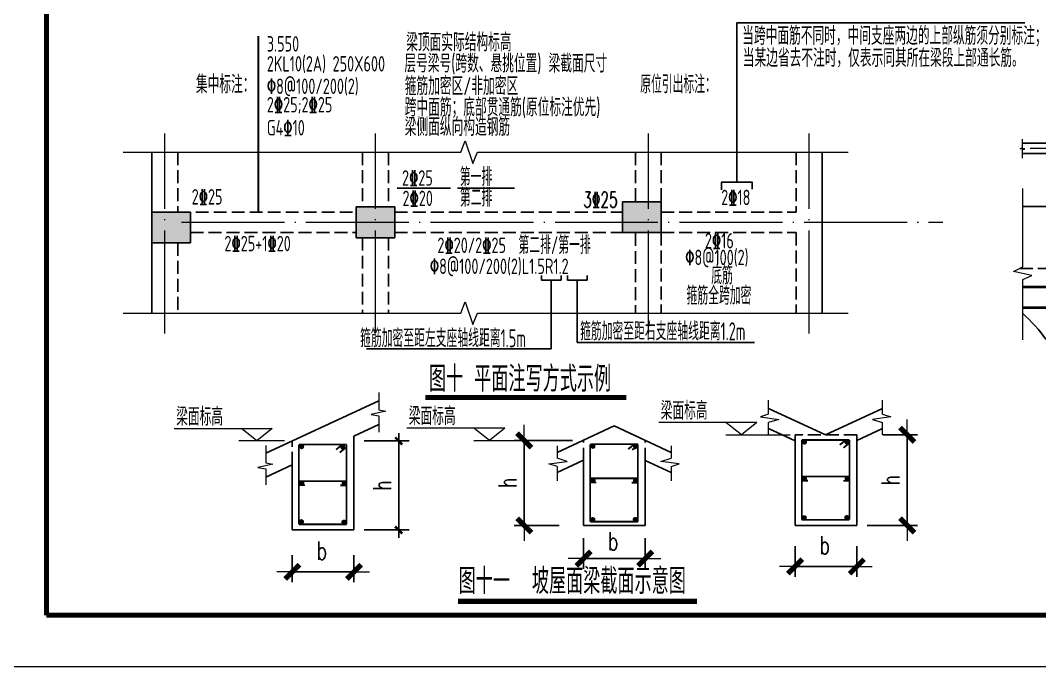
# Model space of a CAD drawing. Extents: x 3968514 to 5230306, y -516551 to -228246.
# Drawn here: x 4164713 to 4184520, y -359553 to -346999 of the extents above; entities that cross this region are included whole.
import ezdxf

# ---------------------------------------------------------------- set-up
doc = ezdxf.new("R2010")
doc.units = 0
doc.header["$LTSCALE"] = 1000
doc.header["$MEASUREMENT"] = 0
for name, pattern in [('3', [5, 3, -2]), ('DASH', [0.35, 0.25, -0.1]), ('DOTE', [2.42, 2, -0.2, 0.02, -0.2]), ('HIDDEN2', [4, 3, -1])]:
    doc.linetypes.add(name, pattern=pattern)
for name, color, linetype in [('BEAM_CON', 4, 'Continuous'), ('COLU', 7, 'Continuous'), ('PUB_TEXT', 7, 'Continuous'), ('REIN', 2, 'Continuous'), ('板截面', 4, 'Continuous'), ('柱', 4, 'Continuous'), ('梁__虚线', 4, '3'), ('梁截面', 4, 'Continuous'), ('水平标注', 140, 'Continuous'), ('水平钢筋', 140, 'Continuous')]:
    doc.layers.add(name, color=color, linetype=linetype)
for name, color, linetype, lineweight in [('DOTE', 1, 'DOTE', 9), ('FRAME', 3, 'Continuous', 18), ('PUB_DIM', 3, 'Continuous', 15)]:
    doc.layers.add(name, color=color, linetype=linetype, lineweight=lineweight)
doc.styles.add('DIM_FONT', font='SIMPLEX', dxfattribs={"width": 0.7, "bigfont": 'GBCBIG'})
doc.styles.add('FF1', font='tssdeng.shx', dxfattribs={"width": 0.8, "bigfont": 'tssdchn.shx'})
doc.styles.add('HZ', font='txt.shx', dxfattribs={"width": 0.8, "bigfont": 'hztxt.shx'})
doc.styles.add('TSSD_Norm', font='tssdeng.shx', dxfattribs={"width": 0.7, "bigfont": 'hztxt.shx'})
doc.styles.add('TSSD_REIN', font='Tssdeng.shx', dxfattribs={"width": 0.7, "bigfont": 'hztxt.shx'})
doc.dimstyles.new('1比20', dxfattribs={"dimtxt": 250, "dimasz": 2, "dimexe": 200, "dimexo": 200, "dimgap": 150, "dimtad": 1, "dimdec": 0, "dimlfac": 0.2, "dimzin": 0, "dimdsep": 46, "dimtxsty": 'DIM_FONT', "dimblk1": '_DIMX', "dimblk2": '_DIMX', "dimsah": 1, "dimcen": 0.09, "dimclrt": 7, "dimadec": 0, "dimazin": 0, "dimtfac": 1, "dimtdec": 0, "dimtix": 1, "dimtmove": 2, "dimatfit": 3, "dimldrblk": '_DIMX', "dimfxl": 1, "dimtvp": 0.7, "dimtolj": 1, "dimtzin": 0, "dimarcsym": 0})

# ---------------------------------------------------------------- blocks, each defined once
blk = doc.blocks.new('2')
at = {"layer": 'FRAME', "lineweight": 100}
for p, q in [((175718, -31373), (175718, -71373)), ((175718, -71373), (231618, -71373))]:
    blk.add_line(p, q, dxfattribs=at)
at = {"layer": 'FRAME', "lineweight": 18}
blk.add_line((173218, -72373), (232618, -72373), dxfattribs=at)
blk = doc.blocks.new('_DIMX')
blk.add_line((-150, 0), (150, 0))
at = {"const_width": 50}
blk.add_lwpolyline([(-70, -70), (70, 70)], dxfattribs=at)
blk = doc.blocks.new('*D352')
at = {"layer": 'Defpoints', "color": 0, "transparency": 16777216}
for p in [(4179768, -357012), (4180968, -357012), (4180968, -357608)]:
    blk.add_point(p, dxfattribs=at)
at = {"layer": 'PUB_DIM', "color": 0, "lineweight": -2, "transparency": 16777216}
for p, q in [((4179768, -357212), (4179768, -357808)), ((4180968, -357212), (4180968, -357808)), ((4179770, -357608), (4180966, -357608))]:
    blk.add_line(p, q, dxfattribs=at)
at = {"layer": 'PUB_DIM', "color": 0, "lineweight": -2, "transparency": 16777216, "xscale": 2, "yscale": 2, "zscale": 2, "rotation": 180}
blk.add_blockref('_DIMX', (4179768, -357608), dxfattribs=at)
at = {"layer": 'PUB_DIM', "color": 0, "lineweight": -2, "transparency": 16777216, "xscale": 2, "yscale": 2, "zscale": 2}
blk.add_blockref('_DIMX', (4180968, -357608), dxfattribs=at)
at = {"layer": 'PUB_DIM', "color": 7, "transparency": 16777216, "insert": (4180345, -357194), "char_height": 350, "attachment_point": 5, "style": 'DIM_FONT'}
blk.add_mtext('\\A1;b ', dxfattribs=at)
blk = doc.blocks.new('*D351')
at = {"layer": 'Defpoints', "color": 0, "transparency": 16777216}
for p in [(4174506, -355159), (4175643, -355159), (4175381, -356811)]:
    blk.add_point(p, dxfattribs=at)
at = {"layer": 'PUB_DIM', "color": 0, "lineweight": -2, "transparency": 16777216}
for p, q in [((4175443, -355159), (4174306, -355159)), ((4174506, -356809), (4174506, -355161)), ((4175181, -356811), (4174306, -356811))]:
    blk.add_line(p, q, dxfattribs=at)
at = {"layer": 'PUB_DIM', "color": 0, "lineweight": -2, "transparency": 16777216, "xscale": 2, "yscale": 2, "zscale": 2}
for p, rotation in [((4174506, -355159), 90), ((4174506, -356811), 270)]:
    blk.add_blockref('_DIMX', p, dxfattribs=dict(at, rotation=rotation))
at = {"layer": 'PUB_DIM', "color": 7, "transparency": 16777216, "insert": (4174181, -355985), "char_height": 350, "attachment_point": 5, "rotation": 90, "style": 'DIM_FONT'}
blk.add_mtext('\\A1;h', dxfattribs=at)
blk = doc.blocks.new('*D350')
at = {"layer": 'Defpoints', "color": 0, "transparency": 16777216}
for p in [(4175657, -356860), (4176857, -356860), (4176857, -357455)]:
    blk.add_point(p, dxfattribs=at)
at = {"layer": 'PUB_DIM', "color": 0, "lineweight": -2, "transparency": 16777216}
for p, q in [((4175657, -357060), (4175657, -357655)), ((4176857, -357060), (4176857, -357655)), ((4175659, -357455), (4176855, -357455))]:
    blk.add_line(p, q, dxfattribs=at)
at = {"layer": 'PUB_DIM', "color": 0, "lineweight": -2, "transparency": 16777216, "xscale": 2, "yscale": 2, "zscale": 2, "rotation": 180}
blk.add_blockref('_DIMX', (4175657, -357455), dxfattribs=at)
at = {"layer": 'PUB_DIM', "color": 0, "lineweight": -2, "transparency": 16777216, "xscale": 2, "yscale": 2, "zscale": 2}
blk.add_blockref('_DIMX', (4176857, -357455), dxfattribs=at)
at = {"layer": 'PUB_DIM', "color": 7, "transparency": 16777216, "insert": (4176234, -357118), "char_height": 350, "attachment_point": 5, "style": 'DIM_FONT'}
blk.add_mtext('\\A1;b ', dxfattribs=at)
blk = doc.blocks.new('*D348')
at = {"layer": 'Defpoints', "color": 0, "transparency": 16777216}
for p in [(4169996, -357190), (4171196, -357190), (4171196, -357712)]:
    blk.add_point(p, dxfattribs=at)
at = {"layer": 'PUB_DIM', "color": 0, "lineweight": -2, "transparency": 16777216}
for p, q in [((4169996, -357390), (4169996, -357912)), ((4171196, -357390), (4171196, -357912)), ((4169998, -357712), (4171194, -357712))]:
    blk.add_line(p, q, dxfattribs=at)
at = {"layer": 'PUB_DIM', "color": 0, "lineweight": -2, "transparency": 16777216, "xscale": 2, "yscale": 2, "zscale": 2, "rotation": 180}
blk.add_blockref('_DIMX', (4169996, -357712), dxfattribs=at)
at = {"layer": 'PUB_DIM', "color": 0, "lineweight": -2, "transparency": 16777216, "xscale": 2, "yscale": 2, "zscale": 2}
blk.add_blockref('_DIMX', (4171196, -357712), dxfattribs=at)
at = {"layer": 'PUB_DIM', "color": 7, "transparency": 16777216, "insert": (4170573, -357301), "char_height": 350, "attachment_point": 5, "style": 'DIM_FONT'}
blk.add_mtext('\\A1;b ', dxfattribs=at)
blk = doc.blocks.new('*D347')
at = {"layer": 'Defpoints', "color": 0, "transparency": 16777216}
for p in [(4181276, -355050), (4181948, -355050), (4180968, -356811)]:
    blk.add_point(p, dxfattribs=at)
at = {"layer": 'PUB_DIM', "color": 0, "lineweight": -2, "transparency": 16777216}
for p, q in [((4181476, -355050), (4182148, -355050)), ((4181948, -356809), (4181948, -355052)), ((4181168, -356811), (4182148, -356811))]:
    blk.add_line(p, q, dxfattribs=at)
at = {"layer": 'PUB_DIM', "color": 0, "lineweight": -2, "transparency": 16777216, "xscale": 2, "yscale": 2, "zscale": 2}
for p, rotation in [((4181948, -355050), 90), ((4181948, -356811), 270)]:
    blk.add_blockref('_DIMX', p, dxfattribs=dict(at, rotation=rotation))
at = {"layer": 'PUB_DIM', "color": 7, "transparency": 16777216, "insert": (4181623, -355931), "char_height": 350, "attachment_point": 5, "rotation": 90, "style": 'DIM_FONT'}
blk.add_mtext('\\A1;h', dxfattribs=at)

msp = doc.modelspace()

# ---------------------------------------------------------------- hatches: boundary and pattern name
at = {"layer": 'COLU'}
for points in [[(4177165.94771, -350521.80397), (4176415.94771, -350521.80397), (4176415.94771, -351121.80397), (4177165.94771, -351121.80397)], [(4167270.03159, -350721.80397), (4168020.03159, -350721.80397), (4168020.03159, -351321.80397), (4167270.03159, -351321.80397)], [(4171238.77574, -350621.80397), (4171988.77574, -350621.80397), (4171988.77574, -351221.80397), (4171238.77574, -351221.80397)]]:
    msp.add_hatch(color=256, dxfattribs=at).paths.add_polyline_path(points)

# ---------------------------------------------------------------- linework, layer by layer
at = {"color": 0, "linetype": 'ByBlock'}
for p, q in [((4171396.75351, -355169.33414), (4172265.95645, -355169.33414)), ((4172065.95645, -356898.17413), (4172065.95645, -355170.33414)), ((4171396.75351, -356899.17413), (4172265.95645, -356899.17413))]:
    msp.add_line(p, q, dxfattribs=at)
at = {"layer": 'BEAM_CON'}
for p, q in [((4184187.23184, -349382.8766), (4192270.16843, -349382.8766)), ((4167270.03159, -349558.5842), (4167270.03159, -352686.33315)), ((4180290.94771, -349558.5842), (4180290.94771, -352686.33315)), ((4184187.23184, -349582.54327), (4192270.16843, -349582.54327)), ((4192270.16843, -350616.68887), (4184191.91642, -350616.68887))]:
    msp.add_line(p, q, dxfattribs=at)
msp.add_arc((4181913.58689, -355213.93186), 3397.24299, 36.370590142, 47.883463833, dxfattribs=at)
at = {"layer": 'COLU'}
for p, q in [((4176415.94771, -350521.80397), (4176415.94771, -351121.80397)), ((4177165.94771, -350521.80397), (4176415.94771, -350521.80397)), ((4177165.94771, -351121.80397), (4177165.94771, -350521.80397)), ((4167270.03159, -351321.80397), (4167270.03159, -350721.80397)), ((4167270.03159, -350721.80397), (4168020.03159, -350721.80397)), ((4168020.03159, -350721.80397), (4168020.03159, -351321.80397)), ((4171238.77574, -351221.80397), (4171238.77574, -350621.80397)), ((4171238.77574, -350621.80397), (4171988.77574, -350621.80397)), ((4171988.77574, -350621.80397), (4171988.77574, -351221.80397)), ((4176415.94771, -351121.80397), (4177165.94771, -351121.80397)), ((4168020.03159, -351321.80397), (4167270.03159, -351321.80397)), ((4171988.77574, -351221.80397), (4171238.77574, -351221.80397))]:
    msp.add_line(p, q, dxfattribs=at)
msp.add_ellipse((4176653.44771, -351131.80397), major_axis=(12.5, 0), ratio=0.8, start_param=6.2831853071, end_param=7.8539816339, dxfattribs=at)
at = {"layer": 'Defpoints', "color": 0, "linetype": 'ByBlock'}
for p in [(4171196.75351, -355169.33414), (4172065.95645, -355169.33414), (4171196.75351, -356899.17413)]:
    msp.add_point(p, dxfattribs=at)
at = {"layer": 'DOTE', "linetype": 'DOTE'}
for p, q in [((4167520.03159, -353082.38291), (4167520.03159, -349197.96282)), ((4171613.77574, -353082.38291), (4171613.77574, -349197.96282)), ((4176915.94771, -353082.38291), (4176915.94771, -349197.96282)), ((4180040.94771, -353082.38291), (4180040.94771, -349197.96282)), ((4184336.21564, -349482.54327), (4192261.38452, -349482.54327)), ((4167843.18081, -350921.80397), (4182641.03723, -350921.80397))]:
    msp.add_line(p, q, dxfattribs=at)
at = {"layer": 'PUB_DIM'}
for p, q in [((4173269.9961, -349558.5842), (4173357.4961, -349338.5842)), ((4173357.4961, -349338.5842), (4173507.4961, -349778.5842)), ((4166708.20756, -349558.5842), (4173269.9961, -349558.5842)), ((4173507.4961, -349778.5842), (4173594.9961, -349558.5842)), ((4173594.9961, -349558.5842), (4180797.69752, -349558.5842)), ((4173269.9961, -352686.33315), (4173357.4961, -352466.33315)), ((4173357.4961, -352466.33315), (4173507.4961, -352906.33315)), ((4166708.20756, -352686.33315), (4173269.9961, -352686.33315)), ((4173507.4961, -352906.33315), (4173594.9961, -352686.33315)), ((4173594.9961, -352686.33315), (4180797.69752, -352686.33315)), ((4171679.51821, -354227.87071), (4171679.51821, -354566.5965)), ((4171814.42878, -354591.48769), (4171527.03037, -354657.90312)), ((4171527.03037, -354657.90312), (4171679.51821, -354683.00333)), ((4171679.51821, -354566.5965), (4171814.42878, -354591.48769)), ((4171679.51821, -354683.00333), (4171679.51821, -354998.39067)), ((4167701.88108, -354929.33414), (4169607.59537, -354929.33414)), ((4169307.59537, -355169.33414), (4169007.59537, -354929.33414)), ((4169607.59537, -354929.33414), (4169307.59537, -355169.33414)), ((4174127.82739, -354918.77723), (4172222.1131, -354918.77723)), ((4173827.82739, -355158.77723), (4173527.82739, -354918.77723)), ((4174127.82739, -354918.77723), (4173827.82739, -355158.77723)), ((4179023.38741, -354812.18384), (4177117.67312, -354812.18384)), ((4178723.38741, -355052.18384), (4178423.38741, -354812.18384)), ((4179023.38741, -354812.18384), (4178723.38741, -355052.18384)), ((4178423.38741, -355052.18384), (4179671.90979, -355052.18384)), ((4169847.24479, -355169.33414), (4168957.61484, -355169.33414)), ((4169482.00396, -355257.15822), (4169482.00396, -355593.66399)), ((4173527.82739, -355158.77723), (4174505.66405, -355158.77723)), ((4169616.91452, -355618.55518), (4169329.51612, -355684.97061)), ((4169329.51612, -355684.97061), (4169482.00396, -355710.07082)), ((4169482.00396, -355593.66399), (4169616.91452, -355618.55518)), ((4169482.00396, -355710.07082), (4169482.00396, -356019.30706))]:
    msp.add_line(p, q, dxfattribs=at)
at = {"layer": 'PUB_DIM', "linetype": 'ByBlock'}
for p, q in [((4179254.15349, -354650.92107), (4179254.15349, -354374.77277)), ((4181467.33534, -354650.92107), (4181467.33534, -354374.77277)), ((4179254.15349, -354650.92107), (4179092.57973, -354702.69683)), ((4179092.57973, -354702.69683), (4179449.16583, -354750.45439)), ((4181628.9091, -354702.69683), (4181272.32299, -354750.45439)), ((4181467.33534, -354650.92107), (4181628.9091, -354702.69683)), ((4179449.16583, -354750.45439), (4179254.15349, -354813.57914)), ((4179254.15349, -355053.11742), (4179254.15349, -354813.57914)), ((4181272.32299, -354750.45439), (4181467.33534, -354813.57914)), ((4181467.33534, -355053.11742), (4181467.33534, -354813.57914)), ((4175143.30687, -355266.7245), (4175143.30687, -355506.26278)), ((4177356.48872, -355266.7245), (4177356.48872, -355506.26278)), ((4175338.31922, -355569.38753), (4175143.30687, -355506.26278)), ((4177161.47638, -355569.38753), (4177356.48872, -355506.26278)), ((4174981.73311, -355617.1451), (4175338.31922, -355569.38753)), ((4175143.30687, -355668.92085), (4174981.73311, -355617.1451)), ((4175143.30687, -355668.92085), (4175143.30687, -355945.06915)), ((4177518.06248, -355617.1451), (4177161.47638, -355569.38753)), ((4177356.48872, -355668.92085), (4177518.06248, -355617.1451)), ((4177356.48872, -355668.92085), (4177356.48872, -355945.06915))]:
    msp.add_line(p, q, dxfattribs=at)
at = {"layer": 'PUB_DIM', "ltscale": 0.7}
for points in [[(4184187.23184, -349677.32625), (4184187.23184, -349514.39056), (4184232.23184, -349491.89056), (4184142.23184, -349491.89056), (4184187.23184, -349469.39056), (4184187.23184, -349306.45488)], [(4184191.91642, -353204.91234), (4184191.91642, -352033.93475), (4184371.91642, -351956.44258), (4184011.91642, -351879.37197), (4184191.91642, -351789.37197), (4184191.91642, -350264.31847)]]:
    msp.add_lwpolyline(points, dxfattribs=at)
at = {"layer": 'PUB_DIM', "const_width": 100}
for points in [[(4172585.01685, -354325.02053), (4176489.98294, -354325.02053)], [(4173215.09687, -358284.39511), (4177864.82161, -358284.39511)]]:
    msp.add_lwpolyline(points, dxfattribs=at)
at = {"layer": 'REIN'}
for points, const_width in [([(4184191.91642, -352180.97073), (4186895.58669, -352180.97073)], 50), ([(4184191.91642, -352580.97073), (4186308.9868, -352580.97073)], 50), ([(4180823.55996, -355150.65191), (4179897.92886, -355150.65191)], 35), ([(4179897.92886, -355150.65191), (4179897.92886, -356701.15389)], 35), ([(4180751.51656, -355151.28305), (4180635.58369, -355247.27783)], 35), ([(4180823.55996, -356701.15389), (4180823.55996, -355150.65191)], 35), ([(4170125.77934, -355239.08054), (4170125.77934, -356789.58252)], 35), ([(4171051.41044, -355239.08054), (4170125.77934, -355239.08054)], 35), ([(4170963.78373, -355242.59535), (4170847.85086, -355338.59013)], 35), ([(4171036.24168, -355298.86816), (4170920.30881, -355394.86294)], 35), ([(4171051.41044, -356789.58252), (4171051.41044, -355239.08054)], 35), ([(4176712.71335, -355231.95826), (4175787.08225, -355231.95826)], 35), ([(4175787.08225, -355231.95826), (4175787.08225, -356737.2901)], 35), ([(4176640.66995, -355232.5894), (4176524.73708, -355328.58418)], 35), ([(4176713.1279, -355288.86221), (4176597.19503, -355339.68685)], 35), ([(4176712.71335, -356737.2901), (4176712.71335, -355231.95826)], 35), ([(4180823.97452, -355207.55586), (4180708.04165, -355303.55064)], 35), ([(4170125.77934, -355948.8394), (4171051.41044, -355948.8394)], 35), ([(4175787.08225, -355896.54698), (4176712.71335, -355896.54698)], 35), ([(4179897.92886, -355860.41077), (4180823.55996, -355860.41077)], 35), ([(4179897.92886, -355941.60996), (4180016.7506, -355941.60996)], 35), ([(4180702.34647, -355943.52217), (4180823.55996, -355943.52217)], 35), ([(4170125.77934, -356030.03859), (4170244.60108, -356030.03859)], 35), ([(4170930.19695, -356031.9508), (4171051.41044, -356031.9508)], 35), ([(4175787.08225, -355977.74617), (4175905.90399, -355977.74617)], 35), ([(4176591.49986, -355979.65838), (4176712.71335, -355979.65838)], 35), ([(4175787.08225, -356737.2901), (4176712.71335, -356737.2901)], 35), ([(4179897.92886, -356701.15389), (4180823.55996, -356701.15389)], 35), ([(4170125.77934, -356789.58252), (4171051.41044, -356789.58252)], 35)]:
    msp.add_lwpolyline(points, dxfattribs=dict(at, const_width=const_width))
at = {"layer": 'REIN', "const_width": 50}
for points in [[(4179925.10037, -355191.46479, 1), (4179975.10037, -355191.46479, 1)], [(4180751.78431, -355191.10533, 1), (4180801.78431, -355191.10533, 1)], [(4170152.95085, -355279.89343, 1), (4170202.95085, -355279.89343, 1)], [(4170955.32806, -355290.72287, 1), (4171005.32806, -355290.72287, 1)], [(4175814.25376, -355272.77114, 1), (4175864.25376, -355272.77114, 1)], [(4176640.93769, -355272.41168, 1), (4176690.93769, -355272.41168, 1)], [(4175817.17925, -355935.6101, 1), (4175867.17925, -355935.6101, 1)], [(4176643.63569, -355935.6101, 1), (4176693.63569, -355935.6101, 1)], [(4179924.10869, -355899.5716, 1), (4179974.10869, -355899.5716, 1)], [(4180754.4823, -355899.47389, 1), (4180804.4823, -355899.47389, 1)], [(4170155.87634, -355987.90252, 1), (4170205.87634, -355987.90252, 1)], [(4170982.33278, -355987.90252, 1), (4171032.33278, -355987.90252, 1)], [(4170149.48638, -356738.87792, 1), (4170199.48638, -356738.87792, 1)], [(4170975.63317, -356747.60634, 1), (4171025.63317, -356747.60634, 1)], [(4175810.78929, -356698.31131, 1), (4175860.78929, -356698.31131, 1)], [(4176636.93608, -356695.31392, 1), (4176686.93608, -356695.31392, 1)], [(4179921.6359, -356662.1751, 1), (4179971.6359, -356662.1751, 1)], [(4180747.7827, -356659.17771, 1), (4180797.7827, -356659.17771, 1)]]:
    msp.add_lwpolyline(points, format="xyb", close=True, dxfattribs=at)
at = {"layer": 'REIN'}
for centre, start_param, end_param in [((4170177.95085, -355279.89343), 3.1415926536, 6.2831853072), ((4170177.95085, -355279.89343), 0, 3.1415926536), ((4170980.32806, -355290.72287), 3.1415926536, 6.2831853072), ((4170980.32806, -355290.72287), 0, 3.1415926536), ((4175839.25376, -355272.77114), 3.1415926536, 6.2831853072), ((4175839.25376, -355272.77114), 0, 3.1415926536), ((4176665.93769, -355272.41168), 3.1415926536, 6.2831853072), ((4176665.93769, -355272.41168), 0, 3.1415926536), ((4179950.10037, -355191.46479), 3.1415926536, 6.2831853072), ((4179950.10037, -355191.46479), 0, 3.1415926536), ((4180776.78431, -355191.10533), 3.1415926536, 6.2831853072), ((4180776.78431, -355191.10533), 0, 3.1415926536), ((4175842.17925, -355935.6101), 3.1415926536, 6.2831853072), ((4176668.63569, -355935.6101), 3.1415926536, 6.2831853072), ((4179953.02587, -355899.47389), 3.1415926536, 6.2831853072), ((4179953.02587, -355899.47389), 0, 3.1415926536), ((4180779.4823, -355899.47389), 3.1415926536, 6.2831853072), ((4180779.4823, -355899.47389), 0, 3.1415926536), ((4170180.87634, -355987.90252), 3.1415926536, 6.2831853072), ((4170180.87634, -355987.90252), 0, 3.1415926536), ((4171007.33278, -355987.90252), 3.1415926536, 6.2831853072), ((4171007.33278, -355987.90252), 0, 3.1415926536), ((4175842.17925, -355935.6101), 0, 3.1415926536), ((4176668.63569, -355935.6101), 0, 3.1415926536), ((4171000.63317, -356747.60634), 3.1415926536, 6.2831853072), ((4175835.78929, -356698.31131), 3.1415926536, 6.2831853072), ((4175835.78929, -356698.31131), 0, 3.1415926536), ((4176661.93608, -356695.31392), 3.1415926536, 6.2831853072), ((4176661.93608, -356695.31392), 0, 3.1415926536), ((4179946.6359, -356662.1751), 3.1415926536, 6.2831853072), ((4179946.6359, -356662.1751), 0, 3.1415926536), ((4180772.7827, -356659.17771), 3.1415926536, 6.2831853072), ((4180772.7827, -356659.17771), 0, 3.1415926536), ((4170174.48638, -356750.60373), 3.1415926536, 6.2831853072), ((4170174.48638, -356750.60373), 0, 3.1415926536), ((4171000.63317, -356747.60634), 0, 3.1415926536)]:
    msp.add_ellipse(centre, major_axis=(-25, 0), ratio=0.8, start_param=start_param, end_param=end_param, dxfattribs=at)
at = {"layer": '板截面'}
for p, q in [((4169482.00396, -355408.05188), (4171679.51821, -354387.1355)), ((4179254.15349, -354536.37705), (4180360.74441, -355050.47465)), ((4181467.33534, -354536.37705), (4180360.74441, -355050.47465)), ((4171195.84197, -355075.68238), (4171679.51821, -354850.97712)), ((4175143.30687, -355390.76131), (4176249.8978, -354876.66371)), ((4177356.48872, -355390.76131), (4176249.8978, -354876.66371)), ((4179254.15349, -354929.08061), (4179767.99149, -355167.79836)), ((4181467.33534, -354929.08061), (4180967.99149, -355161.06469)), ((4169482.00396, -355871.89351), (4169995.84197, -355633.17577)), ((4175143.30687, -355783.46488), (4175657.14488, -355544.74713)), ((4177356.48872, -355783.46488), (4176857.14488, -355551.4808))]:
    msp.add_line(p, q, dxfattribs=at)
at = {"layer": '柱', "color": 0}
for p, q in [((4174838.2617, -351954.71785), (4174838.2617, -352046.8472)), ((4175221.29159, -352046.8472), (4175221.29159, -351954.71785)), ((4175341.875, -351954.71785), (4175341.875, -352046.8472)), ((4175724.90489, -352046.8472), (4175724.90489, -351954.71785)), ((4174838.2617, -352046.8472), (4175221.29159, -352046.8472)), ((4175029.77664, -352046.8472), (4175029.77664, -353378.54831)), ((4175341.875, -352046.8472), (4175724.90489, -352046.8472)), ((4175533.38994, -352046.8472), (4175533.38994, -353257.88708)), ((4175533.38994, -353257.88708), (4178981.14042, -353257.88708)), ((4175029.77664, -353378.54831), (4171442.17088, -353378.54831))]:
    msp.add_line(p, q, dxfattribs=at)
for points in [[(4178634.80259, -350144.83497), (4178634.80259, -347049.64975), (4184233.02906, -347049.64975)], [(4178335.27045, -350287.76629), (4178335.27045, -350144.83497), (4178934.33473, -350144.83497), (4178934.33473, -350278.83567)]]:
    msp.add_lwpolyline(points, dxfattribs=at)
at = {"layer": '梁__虚线', "linetype": 'DASH'}
for p, q in [((4167770.03159, -349558.5842), (4167770.03159, -350721.80397)), ((4171363.77574, -349558.5842), (4171363.77574, -350621.80397)), ((4171863.77574, -349558.5842), (4171863.77574, -350621.80397)), ((4176665.94771, -349558.5842), (4176665.94771, -350521.80397)), ((4177165.94771, -349558.5842), (4177165.94771, -350721.80397)), ((4179790.94771, -349558.5842), (4179790.94771, -350721.80397)), ((4167770.03159, -350721.80397), (4171238.77574, -350721.80397)), ((4171988.77574, -350721.80397), (4176415.94771, -350721.80397)), ((4177165.94771, -350721.80397), (4179790.94771, -350721.80397)), ((4168020.03159, -351121.80397), (4171238.77574, -351121.80397)), ((4171988.77574, -351121.80397), (4176653.44771, -351121.80397)), ((4176665.94771, -351131.80397), (4176665.94771, -352686.33315)), ((4177165.94771, -351121.80397), (4179790.94771, -351121.80397)), ((4177165.94771, -351121.80397), (4177165.94771, -352686.33315)), ((4179790.94771, -351121.80397), (4179790.94771, -352686.33315)), ((4167770.03159, -351321.80397), (4167770.03159, -352686.33315)), ((4171363.77574, -351221.80397), (4171363.77574, -352686.33315)), ((4171863.77574, -351221.80397), (4171863.77574, -352686.33315)), ((4184137.28262, -351816.68887), (4192215.53463, -351816.68887)), ((4180967.89817, -355052.18384), (4179767.99149, -355052.18384)), ((4169995.84197, -355633.17577), (4169995.84197, -355169.33414)), ((4175657.14488, -355551.4808), (4175657.14488, -355158.77723)), ((4176857.14488, -355551.4808), (4176857.14488, -355158.77723))]:
    msp.add_line(p, q, dxfattribs=at)
at = {"layer": '梁截面'}
for p, q in [((4171195.84197, -356899.17413), (4171195.84197, -355075.68238)), ((4179767.99149, -355167.79836), (4179767.99149, -356810.7455)), ((4180967.89817, -356810.7455), (4180967.89817, -355161.06469)), ((4169995.84197, -355633.17577), (4169995.84197, -356899.17413)), ((4175657.14488, -355544.74713), (4175657.14488, -356810.7455)), ((4176857.14488, -356810.7455), (4176857.14488, -355551.4808)), ((4169995.84197, -356899.17413), (4171195.84197, -356899.17413)), ((4175657.14488, -356810.7455), (4176857.14488, -356810.7455)), ((4179767.99149, -356810.7455), (4180967.89817, -356810.7455))]:
    msp.add_line(p, q, dxfattribs=at)
at = {"layer": '梁截面', "linetype": 'HIDDEN2'}
for p, q in [((4179767.99149, -355052.18384), (4179767.99149, -356810.7455)), ((4180967.89817, -356810.7455), (4180967.89817, -355052.18384))]:
    msp.add_line(p, q, dxfattribs=at)
at = {"layer": '水平标注', "color": 140}
msp.add_line((4172035.97733, -350256.93183), (4173073.14408, -350256.93183), dxfattribs=at)
at = {"layer": '水平标注', "color": 140, "const_width": 40}
msp.add_lwpolyline([(4169337.66657, -350721.80397), (4169337.66657, -347299.60209)], dxfattribs=at)
at = {"layer": '水平钢筋'}
msp.add_line((4173206.65104, -350256.93183), (4174318.28542, -350256.93183), dxfattribs=at)

# ---------------------------------------------------------------- block references
at = {"color": 0, "linetype": 'ByBlock'}
for p, rotation in [((4172065.95645, -355169.33414), 90), ((4172065.95645, -356899.17413), 270)]:
    msp.add_blockref('_DIMX', p, dxfattribs=dict(at, rotation=rotation))
at = {"layer": 'FRAME'}
msp.add_blockref('2', (3989503.62973, -287180.12051), dxfattribs=at)

# ---------------------------------------------------------------- texts
at = {"color": 7, "linetype": 'ByBlock', "insert": (4171740.95645, -356034.25413), "char_height": 350, "attachment_point": 5, "rotation": 90, "style": 'DIM_FONT'}
msp.add_mtext('\\A1;h', dxfattribs=at)
at = {"layer": 'PUB_TEXT', "style": 'TSSD_Norm'}
for s, width, p in [('梁顶面实际结构标高', 0.65, (4172210.49654, -347601.24041)), ('当跨中面筋不同时，中间支座两边的上部纵筋须分别标注；', 0.65, (4178740.67418, -347473.60982)), ('当某边省去不注时，仅表示同其所在梁段上部通长筋。', 0.65, (4178751.72326, -347904.47105)), ('层号梁号(跨数、悬挑位置) 梁截面尺寸', 0.65, (4172175.24531, -348011.81253)), ('集中标注：', 0.65, (4168124.3808, -348416.4481)), ('箍筋加密区/非加密区', 0.65, (4172182.29266, -348451.604)), ('原位引出标注：', 0.6, (4176757.93264, -348416.4481)), ('跨中面筋；底部贯通筋(原位标注优先)', 0.65, (4172182.29991, -348863.15134)), ('梁侧面纵向构造钢筋', 0.65, (4172182.29991, -349243.54531)), ('第一排', 0.6, (4173253.00789, -350214.24942)), ('第二排', 0.6, (4173253.00789, -350616.58954)), ('第二排/第一排', 0.6, (4174391.64805, -351540.66758)), ('底筋 ', 0.6, (4178138.46883, -352126.83529)), ('箍筋全跨加密', 0.6, (4177658.52674, -352521.27114)), ('箍筋加密至距左支座轴线距离1.5m ', 0.6, (4171314.23278, -353348.78305)), ('箍筋加密至距右支座轴线距离1.2m ', 0.6, (4175588.98629, -353214.5484)), ('梁面标高', 0.65, (4167741.21882, -354872.77018)), ('梁面标高', 0.65, (4172261.45085, -354862.21328)), ('梁面标高', 0.65, (4177157.01087, -354755.61988))]:
    msp.add_text(s, height=350, dxfattribs=dict(at, width=width)).set_placement(p)
at = {"layer": 'PUB_TEXT', "color": 0, "style": 'FF1', "width": 0.7}
for s, p in [('图十 平面注写方式示例', (4172654.70741, -354214.90392)), ('图十一  坡屋面梁截面示意图', (4173230.88267, -358142.6931))]:
    msp.add_text(s, height=500, dxfattribs=at).set_placement(p)
at = {"layer": '水平标注', "color": 140}
for s, style, width, p in [('3.550', 'TSSD_REIN', 0.7, (4169501.96741, -347605.11371)), ('2KL10(2A) 250X600', 'TSSD_REIN', 0.7, (4169501.96741, -347992.88877)), ('\x828@100/200(2)', 'TSSD_REIN', 0.7, (4169501.96741, -348428.62497)), ('2\x8425;2\x8425', 'TSSD_REIN', 0.7, (4169501.96741, -348786.86043)), ('G4\x8310', 'TSSD_REIN', 0.7, (4169501.96741, -349233.96319)), ('2\x8425', 'TSSD_REIN', 0.7, (4172129.21597, -350209.99022)), ('2\x8425', 'TSSD_REIN', 0.7, (4168041.48285, -350576.64633)), ('2\x8420 ', 'TSSD_REIN', 0.7, (4172138.53334, -350606.61756)), ('3\x8425', 'HZ', 0.65, (4175651.10402, -350632.02333)), ('2\x8418', 'TSSD_REIN', 0.7, (4178331.28251, -350588.45125)), ('2\x8416', 'TSSD_REIN', 0.7, (4178015.62298, -351428.56556)), ('2\x8425+1\x8420', 'TSSD_REIN', 0.7, (4168677.65972, -351484.55553)), ('2\x8420/2\x8425', 'TSSD_REIN', 0.7, (4172816.39305, -351518.46676)), ('\x828@100(2)', 'TSSD_REIN', 0.7, (4177632.44898, -351753.46776)), ('\x828@100/200(2)L1.5R1.2 ', 'TSSD_REIN', 0.7, (4172670.82753, -351926.23626))]:
    msp.add_text(s, height=300, dxfattribs=dict(at, style=style, width=width)).set_placement(p)

# ---------------------------------------------------------------- dimensions: what is measured, and where the dimension line sits
at = {"layer": 'PUB_DIM'}
for base, p1, p2, angle, picture, middle in [((4174505.66405, -355158.77723), (4175380.89214, -356810.7455), (4175642.65072, -355158.77723), 270, '*D351', (4174180.66405, -355984.76137)), ((4181947.56878, -355050.47465), (4180967.89817, -356810.7455), (4181276.49134, -355050.47465), 90, '*D347', (4181622.56878, -355930.61007))]:
    dim = msp.add_linear_dim(base=base, p1=p1, p2=p2, angle=angle, text='h', dimstyle='1比20', override={"dimtxt": 350}, dxfattribs=at)
    dim.commit()
    dim.dimension.update_dxf_attribs({"geometry": picture, "text_midpoint": middle})
for base, p1, p2, picture, middle in [((4176857.14488, -357455.48629), (4175657.14488, -356860.13541), (4176857.14488, -356860.13541), '*D350', (4176234.18068, -357117.51225)), ((4171195.84197, -357711.68158), (4169995.84197, -357189.90471), (4171195.84197, -357189.90471), '*D348', (4170572.87777, -357300.53052)), ((4180967.99149, -357607.77166), (4179767.99149, -357012.42078), (4180967.99149, -357012.42078), '*D352', (4180345.02729, -357193.65221))]:
    dim = msp.add_linear_dim(base=base, p1=p1, p2=p2, text='b ', dimstyle='1比20', override={"dimtxt": 350}, dxfattribs=at)
    dim.commit()
    dim.dimension.update_dxf_attribs({"geometry": picture, "text_midpoint": middle, "dimtype": 128})

doc.saveas('drawing.dxf')
